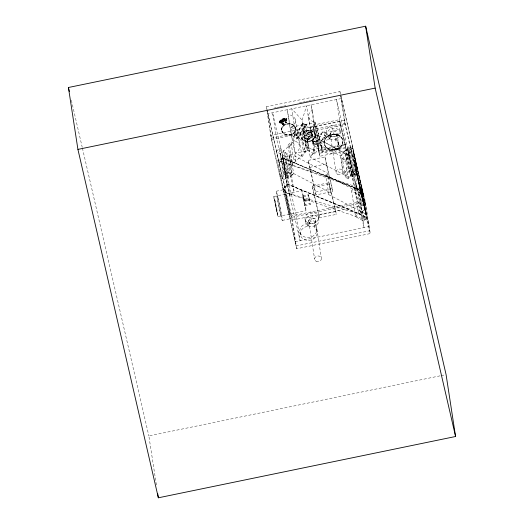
<?xml version="1.0" encoding="UTF-8"?>
<svg xmlns="http://www.w3.org/2000/svg" width="524" height="524" viewBox="0 0 524 524"><rect width="100%" height="100%" fill="white"/><g stroke="black" fill="none" stroke-linecap="round" stroke-linejoin="round"><path stroke-width="0.39" stroke-dasharray="2.62 1.97" d="M281.611 129.566C281.539 122.171 294.416 121.286 295.529 128.531C296.61 136.325 282.822 137.779 281.696 130.207L281.768 130.679L281.611 129.566L281.683 130.037C281.637 122.865 293.82 121.738 295.529 128.531M281.951 131.308L281.879 130.836C284.309 137.281 296.44 135.33 295.457 128.053M324.153 141.683L324.304 143.943L324.232 143.471C325.817 153.702 343.751 151.331 342.84 141.12L342.912 141.591C342.5 131.046 324.395 132.081 324.225 142.155C325.234 133.089 340.692 131.57 342.814 140.701L342.742 140.229M312.081 135.873C313.319 132.755 308.42 130.967 306.998 133.751L307.071 134.229L312.081 135.873L312.16 134.557M324.533 144.814L324.454 144.342C327.526 152.608 341.792 150.689 342.82 142.017L342.893 142.489M301.477 137.733C304.451 143.799 315.651 141.696 315.088 134.504C315.952 139.115 310.765 142.738 306.52 141.677C304.503 141.532 298.811 138.022 303.678 136.993L303.606 136.522L301.477 137.733L301.575 138.284M302.138 120.232L306.599 105.724L310.555 131.498L306.095 146.013L295.733 134.557L291.776 108.776L302.138 120.232L306.095 146.013M280.818 122.832C281.434 120.435 284.277 119.289 286.517 120.042L286.327 121.155C283.897 119.989 282.364 122.97 280.89 123.31L280.818 122.832L281.571 122.983L281.643 123.454M280.89 123.31C281.506 120.906 284.349 119.767 286.589 120.52M279.135 122.334C280.078 119.23 283.857 117.723 286.851 118.568L286.53 119.8C283.956 119.046 280.916 120.382 280.006 122.963L279.207 122.812L279.135 122.334L279.934 122.492L280.006 122.963M279.207 122.812C280.15 119.708 283.929 118.201 286.923 119.046M329.504 139.377L329.065 136.535L330.447 133.168L330.88 136.011L329.504 139.377L328.581 139.463A8.535 7.061 -8.7 0 0 322.221 149.242A8.535 7.061 -8.7 0 0 334.522 152.229A8.535 7.061 -8.7 0 0 336.611 141.415L335.923 140.936L335.491 138.094L336.866 134.733M335.923 140.936L337.305 137.576L336.886 134.419M308.027 226.309L307.595 223.466L308.97 220.106L309.409 222.949L308.027 226.309L307.11 226.401A8.535 7.061 -8.7 0 0 300.75 236.18A8.535 7.061 -8.7 0 0 313.051 239.167A8.535 7.061 -8.7 0 0 315.14 228.346L314.452 227.868L314.014 225.025L315.396 221.665L315.834 224.508L314.452 227.868M310.581 220.886L312.926 215.174M286.327 121.155L286.517 120.042M279.187 163.344L283.078 158.209L362.811 191.692L356.844 188.588L278.755 160.501L283.078 158.209L356.831 188.535L362.811 191.692L357.964 192.688L360.073 201.819L364.029 227.593L361.92 218.462L366.767 217.467L360.8 214.368L283.582 191.961L278.755 160.501L362.372 188.85L367.2 220.309L283.582 191.961L287.034 183.989L282.174 152.346L306.199 129.69L312.147 132.775L314.937 150.964L310.215 157.2L343.606 174.551L348.316 168.296L345.526 150.106L348.211 151.502L351.008 169.697L345.303 177.217L348.414 178.828L354.119 171.309L351.322 153.119L354.021 154.521L361.907 188.83L366.256 214.146L362.149 212.154L359.097 192.288L361.907 188.83L354.021 154.521M303.678 136.993C305.138 139.751 309.481 140.393 311.276 137.609L303.298 134.943L303.226 134.472C304.601 128.563 314.518 128.871 315.16 134.976M303.298 134.943C304.614 129.67 312.815 129.153 314.911 134.059L314.839 133.587M282.24 123.638L282.6 124.286C282.364 125.046 284.27 123.913 283.949 123.402C283.694 122.177 281.886 123.35 282.246 124.247L282.672 124.758M282.246 124.247L283.576 123.245L283.504 122.767M283.582 191.961L287.204 183.95L360.8 214.368L367.2 220.309M281.571 122.983L283.34 120.946L286.255 120.677M279.934 122.492C280.844 119.911 283.884 118.575 286.458 119.328L286.53 119.8M286.458 119.328L286.851 118.568M293.65 136.626L294.743 134.576L296.276 134.701L302.348 123.88L303.553 123.69L306.73 124.758L305.702 127.286L304.175 127.155L298.307 137.812L296.892 138.166L293.722 137.098L293.65 136.626L296.82 137.688L298.235 137.34L304.103 126.677L305.63 126.808L305.702 127.286M293.722 137.098L294.743 134.576M305.63 126.808L306.73 124.758M323.164 137.55L324.677 138.054L324.605 137.583L323.092 137.072L323.164 137.55C322.227 142.128 317.701 146.242 313.11 143.7L314.217 141.015C317.452 142.993 319.326 138.29 320.203 136.109L317.505 135.205L318.553 133.247L321.251 134.151L321.323 134.622L318.625 133.718L318.553 133.247M313.11 143.7L314.217 141.015M314.295 141.487C317.524 143.471 319.398 138.762 320.275 136.581L317.577 135.683L318.625 133.718M321.251 134.151L322.725 131.393L325.542 132.336L324.14 135.559L325.732 136.089L324.677 138.054M321.323 134.622L322.725 131.393M313.031 143.229C317.629 145.764 322.155 141.657 323.092 137.072M324.14 135.559L325.542 132.336M324.605 137.583L325.659 135.618L324.068 135.087M306.802 125.229L303.625 124.168L302.217 124.516L296.348 135.179L294.822 135.048M307.071 134.229C308.132 132.225 311.544 132.402 312.18 134.635M282.6 124.286L283.949 123.402M290.06 196.022L287.198 177.387L291.089 172.252L287.434 156.407L282.587 157.403L285.449 176.044L290.06 196.022L293.951 190.893L291.089 172.252M360.361 211.526L366.328 214.624L356.163 170.339L351.152 171.374L360.8 214.368L287.034 183.989L283.143 189.118L287.204 183.95M363.721 202.447L357.44 174.892L355.115 159.728L361.396 187.284L363.721 202.447L362.431 200.292L360.394 187.029L354.735 162.224L355.115 159.728L356.811 172.71L364.901 208.329L362.117 211.997L328.856 194.725L330.428 192.655L327.421 173.064L290.597 153.938L289.458 155.314L292.477 174.99L288.239 172.075L287.054 173.326L285.2 172.055L308.996 147.879L306.199 129.69M292.477 174.99L293.604 173.536L290.597 153.938M346.371 149.707L348.663 146.779L351.231 148.109L355.18 173.85L352.894 176.778L350.32 175.448L346.371 149.707L348.945 151.036L352.894 176.778M348.945 151.036L351.231 148.109M350.32 175.448L352.613 172.52L348.663 146.779M302.001 156.669L298.045 130.889L302.577 125.118L306.533 150.899L302.001 156.669L295.333 153.211L296.807 151.999A8.024 6.635 -8.7 0 0 294.219 140.786L292.412 140.556L291.246 135.487L287.29 109.706L292.412 140.556M310.581 128.308L315.121 122.531L315.003 122.02L314 121.895A8.024 6.635 -8.7 0 1 311.413 110.682L312.265 110.178L311.027 104.807L314.983 130.587L316.221 135.952L315.369 136.463A8.024 6.635 -8.7 0 0 317.957 147.676L318.959 147.801L319.077 148.312L314.538 154.082L307.876 150.624L303.92 124.843L310.581 128.308L314.538 154.082M349.855 148.829L353.333 150.637L357.289 176.411L353.811 174.603L349.855 148.829L352.22 145.816L356.772 175.488L362.431 200.292M346.986 154.56L342.683 160.036L345.794 161.654L350.098 156.178L346.986 154.56L349.397 170.28L345.093 175.763L348.205 177.374L352.508 171.898L349.397 170.28M353.811 174.603L356.176 171.59M362.149 212.154L364.966 208.565M312.147 132.775L307.365 138.644L310.228 157.22A8.554 3.183 -62.6 0 0 312.114 154.469L314.112 149.641A7.133 2.653 -62.6 0 0 314.361 147.237M345.526 150.106L340.744 155.975L343.606 174.551A8.089 3.006 -62.6 0 0 345.355 171.879L347.137 167.333A6.747 2.509 -62.6 0 0 347.281 165.145L345.644 154.475A6.747 2.509 -62.6 0 0 344.982 153.316L311.937 135.467L310.798 135.546L309.35 136.469A8.554 3.183 -62.6 0 0 307.378 138.631L340.751 155.962A8.089 3.006 -62.6 0 1 342.617 154.03L343.96 153.27L344.982 153.316M328.856 194.725L325.83 175.016L327.421 173.064M345.303 177.217L342.447 158.589L348.211 151.502M348.414 178.828L345.558 160.2L351.322 153.119M351.597 190.906L354.538 187.297L362.7 191.712L366.656 217.486L363.715 221.102L355.554 216.687L351.597 190.906L359.759 195.321L363.715 221.102M359.759 195.321L362.7 191.712M355.554 216.687L358.495 213.072L354.538 187.297M303.606 136.522C305.066 139.273 309.409 139.921 311.204 137.131L303.226 134.472M288.056 145.135L290.951 141.893L293.139 142.869L295.805 160.272L292.268 163.855L290.728 162.532L288.056 145.135L289.595 146.458L292.268 163.855M300.534 132.919L303.422 129.677L305.61 130.653L308.282 148.056L304.739 151.639L303.2 150.316L300.534 132.919L302.073 134.242L304.739 151.639M290.728 162.532L293.617 159.289L290.951 141.893M303.2 150.316L306.088 147.074L303.422 129.677M289.595 146.458L293.139 142.869M302.073 134.242L305.61 130.653M276.423 151.351L279.79 147.997L283.622 150.624L287.578 176.405L284.211 179.758L280.379 177.132L276.423 151.351L280.255 153.977L284.211 179.758M280.255 153.977L283.622 150.624M282.632 156.473L285.429 153.689L289.261 156.316L292.117 174.951L288.75 178.304L285.757 176.254L282.632 156.473L285.757 176.254M288.75 178.304L285.888 159.669L289.261 156.316M280.379 177.132L283.746 173.778L279.79 147.997M285.495 175.108L288.285 172.324L285.226 152.425L284.028 153.597L282.174 152.346M356.772 175.488L357.44 174.892M291.311 127.136L315.121 122.531L319.077 148.312L295.333 153.211L291.311 127.136L292.851 126.218A8.024 6.635 -8.7 0 0 290.263 115.005L288.455 114.782M285.082 121.948L285.868 121.542L286.353 122.256L286.425 122.727L285.626 123.12L285.082 121.948L285.626 123.12M285.154 122.426L285.947 122.013L285.868 121.542M285.554 122.649L286.353 122.256M296.112 135.349L296.106 134.845M339.919 91.589L365.876 204.956L292.3 220.126L266.349 106.765L339.919 91.589L340.476 93.979M273.98 108.127L276.377 107.63M277.183 107.466L279.58 106.968M280.379 106.804L282.777 106.313M283.576 106.143L285.98 105.652M299.571 102.848L301.968 102.35M302.774 102.187L305.171 101.689M305.97 101.525L308.367 101.034M309.167 100.87L311.57 100.372M312.37 100.208L314.767 99.711M313.064 125.118L339.552 119.655L345.421 145.096L346.299 150.781L319.81 156.244L313.935 130.803L313.064 125.118L318.939 150.558L319.81 156.244M340.659 94.778L365.438 202.107L370.265 233.573L296.689 248.749L271.177 138.225L344.753 123.055L340.607 96.043M329.878 131.799L337.567 130.214M318.939 150.558L345.421 145.096M348.303 152.798L353.314 151.763L357.283 191.43L347.753 149.196L352.763 148.168L356.72 173.942L351.709 174.977L360.8 214.368M308.295 160.39L325.004 156.938L332.314 188.62L332.753 191.463L316.044 194.908L308.295 160.39L316.044 194.908M309.684 167.359L326.393 163.914L332.753 191.463M285.449 176.044L290.289 175.042L287.434 156.407M276.2 191.234L284.552 189.511M312.252 186.164L328.954 182.719L335.832 211.552L336.27 214.395L319.561 217.84L312.252 186.164L319.561 217.84M312.769 187.448L329.472 184.003M273.816 196.507L301.883 190.716M315.605 192.066L332.314 188.62M303.062 195.806L308.407 194.705L309.363 198.838L309.507 199.782L304.162 200.888L303.062 195.806L304.162 200.888M303.206 196.755L308.551 195.649L308.407 194.705M304.012 199.939L309.363 198.838M303.789 200.548L309.134 199.441L310.234 204.524L304.889 205.624L303.789 200.548L303.933 201.491L309.278 200.391L309.134 199.441M277.995 216.504L306.062 210.714M296.689 248.749L291.861 217.283L365.438 202.107M282.292 220.401L290.643 218.678M319.129 214.997L335.832 211.552M156.381 484.936L148.855 435.903L440.468 375.754M441.274 375.59L444.476 374.929M329.065 136.535L328.148 136.62A8.535 7.061 -8.7 0 0 321.788 146.399A8.535 7.061 -8.7 0 0 334.089 149.386A8.535 7.061 -8.7 0 0 336.179 138.572L335.491 138.094M307.595 223.466L306.671 223.552A8.535 7.061 -8.7 0 0 300.311 233.331A8.535 7.061 -8.7 0 0 312.612 236.324A8.535 7.061 -8.7 0 0 314.701 225.503L314.014 225.025M347.753 149.196L356.844 188.588L362.372 188.85L356.831 188.535L283.078 158.209M308.538 217.263L315.92 219.058M360.394 187.029L361.396 187.284M306.998 133.751L312.009 135.395M322.797 131.871L325.614 132.808M287.034 183.989L366.767 217.467M306.088 147.074L308.282 148.056M293.617 159.289L295.805 160.272M352.613 172.52L355.18 173.85M291.377 127.43L298.045 130.889M342.447 158.589L345.558 160.2M308.996 147.879L314.937 150.964M348.316 168.296L351.008 169.697M354.119 171.309L356.811 172.71L364.901 208.329M325.83 175.016L363.25 194.528L353.314 151.763M293.604 173.536L330.428 192.655M345.172 153.453L312.153 135.578A7.1 2.64 -62.6 0 1 312.717 136.554L312.743 136.666M358.495 213.072L366.656 217.486M285.226 152.425L289.458 155.314M282.894 157.619L285.888 159.669M288.285 172.324L292.117 174.951M283.746 173.778L287.578 176.405M283.576 123.245L284.021 123.88M285.947 122.013L286.425 122.727M366.328 214.624L351.152 171.374L351.709 174.977M344.753 123.055L370.265 233.573M332.557 128.216L333.886 133.98M328.954 182.719L336.27 214.395M308.551 195.649L309.507 199.782M290.289 175.042L293.951 190.893M282.587 157.403L287.198 177.387M266.349 106.765L266.893 109.136M267.076 109.929L291.861 217.283M273.993 198.242L277.812 214.768M71.369 100.261L82.229 147.296M82.412 148.096L148.855 435.903M325.004 156.938L326.393 163.914M357.964 192.688L361.92 218.462M356.844 188.588L357.283 191.43M342.519 139.358L342.591 139.836M342.172 138.519L342.244 138.998M342.67 142.921L342.742 143.393M341.7 137.72L341.779 138.192M342.395 143.812L342.473 144.29M341.117 136.967L341.19 137.439M339.906 129.729L340.338 132.572M341.995 144.69L342.067 145.168M340.423 136.279L340.495 136.757M341.478 145.528L341.55 146.006M339.644 135.683L339.716 136.155M340.855 146.307L340.928 146.786M338.792 135.166L338.864 135.644M340.142 147.021L340.214 147.493M337.869 134.747L337.941 135.218M339.336 147.663L339.414 148.135M336.998 133.26L342.814 171.171M338.091 141.781L338.53 144.624M338.458 148.22L338.537 148.698M335.864 134.19L335.936 134.661M337.515 148.698L337.587 149.176M334.797 134.065L334.875 134.537M336.513 149.091L336.585 149.563M333.709 134.039L333.781 134.511M335.458 149.386L335.53 149.857M332.602 134.124L332.681 134.596M334.364 149.576L334.443 150.047M331.515 134.314L331.587 134.792M333.264 149.661L333.336 150.133M330.461 134.609L330.533 135.087M330.317 134.642L336.133 172.547M332.177 149.635L332.249 150.113M329.458 135.002L329.531 135.474M331.109 149.51L331.181 149.982M328.509 135.48L328.587 135.952M330.087 149.281L330.159 149.753M327.631 136.043L327.71 136.515M329.105 148.954L329.177 149.425M326.537 132.487L326.976 135.33M326.832 136.679L326.904 137.157M328.181 148.534L328.253 149.006M326.118 137.393L326.19 137.864M325.659 135.618L325.732 136.089M327.33 148.017L327.402 148.495M325.496 138.172L325.568 138.644M326.55 147.421L326.622 147.892M324.978 139.011L325.05 139.482M325.856 146.733L325.928 147.205M324.572 139.888L324.651 140.36M325.266 145.98L325.345 146.451M324.304 140.779L324.376 141.257M324.801 145.181L324.873 145.652M320.203 136.109L320.275 136.581M321.382 145.227L321.821 148.069M320.701 141.532L320.773 142.011M319.994 142.521L320.066 142.993M319.149 143.216L319.227 143.694M317.505 135.205L317.577 135.683M318.088 140.065L318.16 140.537M315.003 122.02L318.959 147.801M318.212 143.661L318.284 144.139M317.57 140.76L317.642 141.231M317.23 141.041L317.302 141.519M312.265 110.178L316.221 135.952M316.843 141.27L316.915 141.742M317.23 143.897L317.302 144.369M316.404 141.421L316.476 141.893M315.121 135.493L315.193 135.965M315.92 141.48L315.992 141.958M316.234 143.956L316.306 144.428M314.407 132.755L314.479 133.227M314.911 136.548L314.983 137.026M315.396 141.441L315.468 141.919M313.804 132.015L313.876 132.493M314.439 137.661L314.511 138.133M314.826 141.29L314.898 141.768M315.271 143.877L315.343 144.355M313.07 131.386L313.142 131.858M313.745 138.703L313.817 139.174M314.387 143.707L314.459 144.185M312.219 130.876L312.291 131.347M313.627 143.478L313.699 143.949M311.977 133.79L312.232 135.028M312.92 139.567L312.992 140.046M312.127 134.969L312.199 135.447M311.276 130.483L311.348 130.961M311.773 133.443L311.846 133.915M311.498 133.129L311.57 133.607M308.78 117.101L312.736 142.875M311.158 132.86L311.23 133.332M311.977 140.262L312.049 140.733M310.752 132.631L310.824 133.103M310.274 130.24L310.346 130.712M311.204 137.131L311.276 137.609M310.287 132.448L310.359 132.926M310.784 137.622L310.856 138.094M309.802 132.343L309.874 132.821M309.232 130.142L309.304 130.62M310.942 140.779L311.02 141.251M310.326 138.041L310.398 138.513M309.337 132.33L309.409 132.801M308.891 132.395L308.964 132.867M309.835 138.388L309.907 138.867M308.178 130.214L308.256 130.686M308.479 132.52L308.551 132.998M309.854 141.133L309.926 141.604M309.311 138.663L309.383 139.135M308.092 132.703L308.164 133.181M308.76 138.853L308.833 139.325M307.745 132.932L307.824 133.404M307.149 130.45L307.221 130.928M308.721 141.316L308.793 141.788M307.45 133.188L307.523 133.666M308.184 138.958L308.256 139.436M307.195 133.469L307.267 133.941M306.16 130.869L306.232 131.341M307.581 141.336L307.654 141.814M306.966 138.899L307.044 139.377M304.562 126.461L304.706 126.946M318.428 216.661L318.867 219.51M304.49 126.461L304.562 126.939M305.243 131.465L305.315 131.943M306.344 138.729L306.416 139.201M304.411 126.481L304.483 126.952M303.809 123.756L303.881 124.227M304.339 126.5L304.339 127.011M304.103 126.677L304.136 127.208M303.553 123.69L303.625 124.168M305.761 138.493L305.833 138.965M303.304 123.657L303.376 124.136M303.049 123.657L303.121 124.136M304.431 132.264L304.503 132.736M305.269 138.231L305.341 138.709M302.807 123.697L302.879 124.168M305.361 140.904L305.433 141.382M302.571 123.769L302.643 124.24M304.536 137.688L304.608 138.159M302.348 123.88L302.42 124.358M304.274 137.412L304.346 137.891M302.145 124.044L302.217 124.516M304.051 137.157L304.13 137.629M301.962 124.254L302.034 124.725M303.881 136.915L303.953 137.386M303.73 136.698L303.802 137.177M304.385 140.504L304.457 140.976M301.804 124.509L301.876 124.981M303.586 140.059L303.658 140.53M315.527 220.198L321.343 258.109M302.938 139.587L303.01 140.065M316.62 228.719L317.053 231.562M302.427 139.129L302.499 139.6M302.047 138.69L302.119 139.168M301.772 138.31L301.844 138.781M301.595 138.008L301.673 138.48M310.234 204.524L310.09 203.574L304.739 204.674L304.889 205.624M298.575 136.875L298.647 137.347M298.418 137.131L298.49 137.602M295.484 119.8L299.44 145.58M298.025 137.498L298.097 137.969M297.809 137.615L297.881 138.087M297.573 137.688L297.645 138.159M297.324 137.72L297.396 138.198M297.075 137.72L297.147 138.198M295.549 128.694L295.621 129.173M295.274 127.424L295.346 127.902M295.543 129.343L295.615 129.821M296.82 137.688L296.892 138.166M295.005 126.815L295.077 127.293M296.309 134.648L296.302 135.231M295.451 129.998L295.523 130.469M296.171 134.799L296.243 135.277M296.564 137.629L296.636 138.1M294.645 126.232L294.717 126.71M295.261 130.64L295.333 131.111M295.962 134.904L296.034 135.375M295.811 134.917L295.962 135.388M295.739 134.91L295.811 135.382M294.193 125.681L294.265 126.16M294.973 131.269L295.051 131.74M308.839 221.573L314.662 259.485M293.663 125.184L293.741 125.655M294.599 131.865L294.671 132.343M293.073 124.738L293.145 125.216M294.147 132.421L294.219 132.893M292.425 124.365L292.503 124.836M293.63 132.926L293.702 133.404M291.73 124.05L291.803 124.522M293.04 133.384L293.113 133.856M290.997 123.802L291.069 124.28M305.066 219.418L305.499 222.261M290.224 123.625L290.303 124.103M291.698 134.111L291.77 134.589M289.431 123.526L289.503 123.998M290.951 134.386L291.023 134.858M288.619 123.5L288.691 123.972M290.172 134.589L290.244 135.061M287.794 123.546L287.866 124.024M289.359 134.714L289.431 135.185M286.366 118.463L286.438 118.935M286.982 123.677L287.054 124.149M288.534 134.766L288.606 135.238M285.868 118.385L285.94 118.856M286.071 119.249L286.143 119.727M286.163 119.957L286.235 120.435M285.678 119.184L285.75 119.662M285.79 119.891L285.862 120.363M285.973 120.625L286.045 121.096M285.351 118.339L285.423 118.81M285.691 120.572L285.763 121.044M286.202 123.88L286.274 124.352M287.722 134.74L287.794 135.212M285.266 119.145L285.338 119.616M285.403 119.845L285.475 120.317M285.39 120.54L285.462 121.011M284.814 118.339L284.886 118.81M285.004 119.826L285.076 120.297M284.84 119.125L284.912 119.603M285.089 120.52L285.161 120.992M285.462 124.149L285.534 124.62M284.768 120.533L284.84 121.005M286.929 134.635L287.001 135.107M284.591 119.839L284.663 120.31M284.257 118.385L284.329 118.856M284.394 119.145L284.466 119.616M284.434 120.572L284.506 121.044M284.165 119.891L284.237 120.363M283.929 119.203L284.001 119.682M284.761 124.483L284.833 124.954M283.687 118.483L283.759 118.955M284.087 120.651L284.159 121.123M286.156 134.458L286.235 134.93M283.726 119.989L283.798 120.468M283.72 120.775L283.792 121.247M283.451 119.315L283.523 119.793M284.119 124.882L284.191 125.354M283.104 118.64L283.176 119.112M283.288 120.147L283.36 120.618M283.779 123.481L283.851 123.952M285.423 134.216L285.495 134.688M283.34 120.946L283.412 121.417M282.947 119.485L283.019 119.963M283.602 123.559L283.681 124.031M283.294 122.858L283.366 123.337M283.438 123.638L283.51 124.109M282.836 120.356L282.908 120.828M282.973 121.149L283.045 121.627M283.268 123.723L283.346 124.195M283.53 125.334L283.602 125.806M299.911 232.165L300.344 235.007M282.508 118.856L282.58 119.334M283.098 122.957L283.17 123.428M284.728 133.902L284.801 134.373M283.111 123.808L283.183 124.286M282.423 119.721L282.495 120.193M282.678 121.365L282.75 121.837M282.914 123.055L282.986 123.526M282.967 123.906L283.039 124.385M282.416 120.605L282.495 121.077M282.737 123.16L282.809 123.631M282.429 121.581L282.502 122.059M282.829 124.018L282.901 124.496M281.899 119.151L281.978 119.623M282.58 123.264L282.652 123.743M282.705 124.142L282.777 124.62M283.006 125.839L283.078 126.317M281.932 119.996L282.004 120.474M282.069 120.854L282.148 121.332M282.226 121.81L282.298 122.282M282.443 123.382L282.515 123.854M284.08 133.522L284.152 133.993M282.056 122.04L282.128 122.511M282.331 123.507L282.403 123.978M281.788 121.116L281.86 121.588M281.919 122.269L281.991 122.747M282.554 126.395L282.626 126.867M283.491 133.083L283.563 133.555M281.336 119.479L281.408 119.95M281.519 120.284L281.591 120.762M281.794 122.505L281.866 122.983M281.545 121.385L281.624 121.856M281.683 122.74L281.755 123.219M281.165 120.585L281.244 121.057M281.355 121.66L281.427 122.138M282.181 126.998L282.253 127.47M282.96 132.579L283.032 133.05M280.864 119.806L280.936 120.278M281.192 121.941L281.264 122.42M280.877 120.893L280.949 121.365M281.054 122.236L281.126 122.708M281.899 127.627L281.971 128.098M282.515 132.028L282.587 132.5M280.93 122.531L281.002 123.002M280.471 120.134L280.543 120.612M280.635 121.208L280.707 121.679M281.709 128.269L281.781 128.74M282.154 131.445L282.226 131.917M280.425 121.529L280.497 122M281.611 128.917L281.683 129.389M280.144 120.474L280.216 120.946M280.248 121.85L280.32 122.321M279.875 120.821L279.947 121.293M280.085 122.171L280.157 122.642M279.652 121.175L279.724 121.653M279.462 121.548L279.534 122.02M279.292 121.935L279.364 122.406M267.03 111.219L271.177 138.225M275.028 200.816L276.777 212.194M309.409 222.949A3.413 2.823 -8.7 0 1 313.738 220.997A3.413 2.823 -8.7 0 1 315.834 224.508M330.88 136.011A3.413 2.823 -8.7 0 1 335.216 134.065A3.413 2.823 -8.7 0 1 337.305 137.576M362.032 189.426L359.215 193.009L363.322 195.007L362.032 189.426M341.314 98.564L267.738 113.741L271.694 139.515L345.27 124.339L341.314 98.564M344.314 120.212L270.738 135.382L296.257 245.9L369.826 230.73L344.314 120.212M339.84 121.548L313.352 127.011L319.227 152.458L345.716 146.995L339.84 121.548M345.054 144.139L318.566 149.602L319.149 153.388L345.637 147.925L345.054 144.139M364.92 200.823L291.344 215.993L295.3 241.774L368.876 226.597L364.92 200.823M347.916 149.17L336.467 99.567L340.423 125.341L351.873 174.944L347.916 149.17M321.828 148.927L316.614 126.343L322.411 152.72L321.828 148.927M296.191 214.997L272.585 112.739L276.541 138.519L300.147 240.771L296.191 214.997M274.288 199.998A10.244 0.354 78.3 0 0 277.871 216.366A10.244 0.354 78.3 0 0 275.552 203.148A10.244 0.354 78.3 0 0 274.288 199.998M302.355 194.208A10.244 0.354 78.3 0 0 305.937 210.583A10.244 0.354 78.3 0 0 303.625 197.365A10.244 0.354 78.3 0 0 302.355 194.208M285.98 197.581A10.244 0.354 78.3 0 0 289.562 213.956A10.244 0.354 78.3 0 0 287.25 200.738A10.244 0.354 78.3 0 0 285.98 197.581M276.888 196.323A14.934 0.517 78.3 0 0 282.115 220.204A14.934 0.517 78.3 0 0 278.735 200.928A14.934 0.517 78.3 0 0 276.888 196.323M277.628 199.303A10.244 0.354 78.3 0 0 281.211 215.678A10.244 0.354 78.3 0 0 278.899 202.461A10.244 0.354 78.3 0 0 277.628 199.303M285.239 194.601A14.934 0.517 78.3 0 0 290.466 218.475A14.934 0.517 78.3 0 0 287.093 199.199A14.934 0.517 78.3 0 0 285.239 194.601M307.922 222.91A6.825 5.646 -8.7 0 0 318.533 218.135A6.825 5.646 -8.7 0 0 308.787 213.078A6.825 5.646 -8.7 0 0 307.922 222.91M308.354 225.759A6.825 5.646 -8.7 0 0 318.965 220.977A6.825 5.646 -8.7 0 0 309.226 215.921A6.825 5.646 -8.7 0 0 308.354 225.759M316.09 261.227A3.413 2.823 -8.7 0 0 321.395 258.843A3.413 2.823 -8.7 0 0 316.522 256.315A3.413 2.823 -8.7 0 0 316.09 261.227M310.274 223.322A3.413 2.823 -8.7 0 0 315.579 220.932A3.413 2.823 -8.7 0 0 310.706 218.403A3.413 2.823 -8.7 0 0 310.274 223.322M329.393 135.978A6.825 5.646 -8.7 0 0 340.004 131.203A6.825 5.646 -8.7 0 0 330.264 126.14A6.825 5.646 -8.7 0 0 329.393 135.978M329.832 138.821A6.825 5.646 -8.7 0 0 340.443 134.046A6.825 5.646 -8.7 0 0 330.696 128.983A6.825 5.646 -8.7 0 0 329.832 138.821M337.561 174.296A3.413 2.823 -8.7 0 0 342.866 171.905A3.413 2.823 -8.7 0 0 337.993 169.376A3.413 2.823 -8.7 0 0 337.561 174.296M331.744 136.384A3.413 2.823 -8.7 0 0 337.05 134A3.413 2.823 -8.7 0 0 332.177 131.465A3.413 2.823 -8.7 0 0 331.744 136.384"/><path stroke-width="0.79" d="M68.421 87.501L365.647 26.2L446.081 374.601L455.579 436.499L158.353 497.8L77.919 149.399L68.421 87.501L69.345 91.49M77.919 149.399L375.145 88.097L365.647 26.2M375.145 88.097L455.579 436.499M157.737 493.778L158.353 497.8"/></g></svg>
